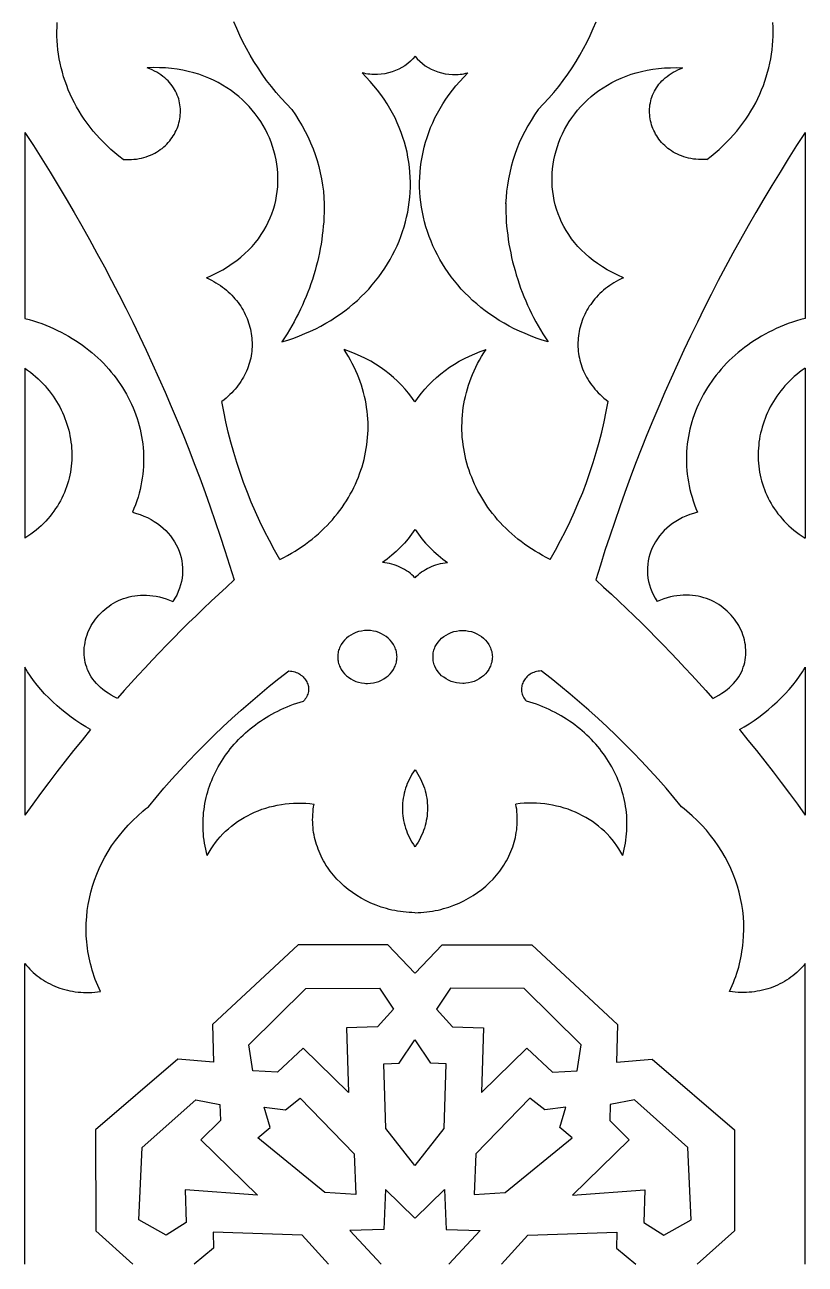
# Model space of a CAD drawing. Extents: x -43 to 42, y -286 to 286.
# Drawn here: x -42.5 to 42.5, y 0 to 134.9 of the extents above; entities that cross this region are included whole.
import ezdxf

# ---------------------------------------------------------------- set-up
doc = ezdxf.new("R2010")
doc.units = 0
doc.layers.add('LAYER_1', color=18, linetype='CONTINUOUS')

msp = doc.modelspace()

# ---------------------------------------------------------------- linework, layer by layer
at = {"layer": 'LAYER_1'}
for points in [[(-31.79, 120.24), (-32.25, 120.6), (-32.7, 120.97), (-33.13, 121.34), (-33.54, 121.73), (-33.94, 122.12), (-34.33, 122.52), (-34.7, 122.93), (-35.05, 123.34), (-35.39, 123.76), (-35.72, 124.19), (-36.02, 124.63), (-36.32, 125.07), (-36.59, 125.51), (-36.86, 125.97), (-37.1, 126.42), (-37.34, 126.88), (-37.55, 127.35), (-37.76, 127.82), (-37.94, 128.29), (-38.11, 128.77), (-38.27, 129.25), (-38.41, 129.73), (-38.54, 130.22), (-38.65, 130.71), (-38.74, 131.2), (-38.82, 131.69), (-38.89, 132.18), (-38.94, 132.68), (-38.98, 133.17), (-39, 133.67), (-39, 134.16), (-38.99, 134.66), (-38.97, 135.15)], [(-13.43, 125.67), (-14.01, 126.28), (-14.58, 126.91), (-15.13, 127.54), (-15.65, 128.19), (-16.16, 128.85), (-16.64, 129.52), (-17.1, 130.2), (-17.55, 130.9), (-17.96, 131.6), (-18.36, 132.31), (-18.74, 133.03), (-19.09, 133.75), (-19.42, 134.49), (-19.73, 135.23)], [(13.42, 125.67), (14.01, 126.28), (14.58, 126.91), (15.12, 127.54), (15.65, 128.19), (16.15, 128.85), (16.64, 129.52), (17.1, 130.2), (17.54, 130.9), (17.96, 131.6), (18.36, 132.31), (18.73, 133.03), (19.08, 133.75), (19.41, 134.49), (19.72, 135.23)], [(31.79, 120.24), (32.25, 120.6), (32.69, 120.97), (33.12, 121.34), (33.54, 121.73), (33.94, 122.12), (34.32, 122.52), (34.69, 122.93), (35.05, 123.34), (35.39, 123.76), (35.71, 124.19), (36.02, 124.63), (36.31, 125.07), (36.59, 125.51), (36.85, 125.97), (37.1, 126.42), (37.33, 126.88), (37.55, 127.35), (37.75, 127.82), (37.94, 128.29), (38.11, 128.77), (38.26, 129.25), (38.4, 129.73), (38.53, 130.22), (38.64, 130.71), (38.74, 131.2), (38.82, 131.69), (38.88, 132.18), (38.93, 132.68), (38.97, 133.17), (38.99, 133.67), (39, 134.16), (38.99, 134.66), (38.96, 135.15)], [(0, 131.48), (-0.25, 131.19), (-0.51, 130.93), (-0.8, 130.68), (-1.11, 130.45), (-1.43, 130.25), (-1.78, 130.07), (-2.13, 129.91), (-2.5, 129.77), (-2.88, 129.66), (-3.28, 129.58), (-3.68, 129.52), (-4.09, 129.49), (-4.5, 129.49), (-4.71, 129.5), (-4.92, 129.52), (-5.13, 129.54), (-5.34, 129.58), (-5.55, 129.62), (-5.76, 129.67)], [(0, 131.48), (0.24, 131.19), (0.51, 130.93), (0.8, 130.68), (1.1, 130.45), (1.43, 130.25), (1.77, 130.07), (2.13, 129.91), (2.5, 129.77), (2.88, 129.66), (3.27, 129.58), (3.67, 129.52), (4.08, 129.49), (4.49, 129.49), (4.7, 129.5), (4.91, 129.52), (5.12, 129.54), (5.33, 129.58), (5.54, 129.62), (5.75, 129.67)], [(-31.79, 120.24), (-31.49, 120.23), (-31.19, 120.23), (-30.89, 120.24), (-30.61, 120.26), (-30.33, 120.29), (-30.06, 120.34), (-29.79, 120.39), (-29.53, 120.46), (-29.28, 120.53), (-29.04, 120.62), (-28.8, 120.71), (-28.57, 120.82), (-28.35, 120.93), (-28.14, 121.05), (-27.93, 121.17), (-27.74, 121.31), (-27.55, 121.45), (-27.37, 121.6), (-27.19, 121.76), (-27.03, 121.92), (-26.87, 122.09), (-26.72, 122.26), (-26.58, 122.44), (-26.45, 122.63), (-26.33, 122.81), (-26.21, 123.01), (-26.11, 123.2), (-26.01, 123.4), (-25.92, 123.61), (-25.84, 123.81), (-25.77, 124.02), (-25.71, 124.24), (-25.66, 124.45), (-25.62, 124.66), (-25.59, 124.88), (-25.57, 125.1), (-25.55, 125.32), (-25.55, 125.53), (-25.56, 125.75), (-25.57, 125.97), (-25.6, 126.19), (-25.64, 126.4), (-25.68, 126.62), (-25.74, 126.83), (-25.81, 127.04), (-25.89, 127.25), (-25.98, 127.45), (-26.07, 127.66), (-26.18, 127.86), (-26.31, 128.05), (-26.44, 128.24), (-26.58, 128.43), (-26.73, 128.61), (-26.9, 128.79), (-27.08, 128.96), (-27.26, 129.13), (-27.46, 129.29), (-27.67, 129.44), (-27.89, 129.59), (-28.13, 129.73), (-28.37, 129.86), (-28.63, 129.99), (-28.9, 130.1), (-29.18, 130.21)], [(-22.71, 107.37), (-22.1, 107.64), (-21.51, 107.93), (-20.95, 108.24), (-20.41, 108.56), (-19.9, 108.9), (-19.42, 109.25), (-18.96, 109.61), (-18.53, 109.99), (-18.12, 110.38), (-17.74, 110.78), (-17.39, 111.2), (-17.06, 111.62), (-16.75, 112.06), (-16.47, 112.5), (-16.21, 112.95), (-15.98, 113.41), (-15.77, 113.87), (-15.58, 114.34), (-15.42, 114.82), (-15.28, 115.3), (-15.17, 115.79), (-15.08, 116.27), (-15.01, 116.76), (-14.96, 117.26), (-14.93, 117.75), (-14.93, 118.24), (-14.95, 118.74), (-14.99, 119.23), (-15.05, 119.72), (-15.14, 120.21), (-15.24, 120.69), (-15.36, 121.17), (-15.51, 121.65), (-15.68, 122.12), (-15.86, 122.58), (-16.07, 123.04), (-16.3, 123.49), (-16.54, 123.94), (-16.81, 124.37), (-17.09, 124.79), (-17.4, 125.21), (-17.72, 125.61), (-18.06, 126), (-18.42, 126.38), (-18.8, 126.74), (-19.2, 127.09), (-19.61, 127.43), (-20.04, 127.75), (-20.49, 128.05), (-20.96, 128.34), (-21.44, 128.61), (-21.94, 128.86), (-22.46, 129.1), (-22.99, 129.31), (-23.54, 129.51), (-24.1, 129.68), (-24.69, 129.83), (-25.28, 129.96), (-25.9, 130.06), (-26.52, 130.14), (-27.17, 130.2), (-27.82, 130.23), (-28.49, 130.24), (-29.18, 130.21)], [(-14.49, 100.39), (-13.85, 100.58), (-13.21, 100.8), (-12.59, 101.03), (-11.99, 101.28), (-11.39, 101.54), (-10.82, 101.81), (-10.25, 102.1), (-9.7, 102.41), (-9.17, 102.73), (-8.65, 103.06), (-8.15, 103.4), (-7.66, 103.76), (-7.18, 104.13), (-6.72, 104.51), (-6.28, 104.9), (-5.85, 105.31), (-5.44, 105.72), (-5.04, 106.14), (-4.66, 106.58), (-4.3, 107.02), (-3.95, 107.47), (-3.61, 107.93), (-3.3, 108.4), (-3, 108.87), (-2.71, 109.36), (-2.44, 109.85), (-2.19, 110.34), (-1.96, 110.85), (-1.74, 111.35), (-1.54, 111.87), (-1.36, 112.39), (-1.19, 112.91), (-1.05, 113.44), (-0.92, 113.97), (-0.8, 114.5), (-0.71, 115.04), (-0.63, 115.58), (-0.57, 116.12), (-0.53, 116.66), (-0.51, 117.21), (-0.51, 117.76), (-0.52, 118.3), (-0.55, 118.85), (-0.6, 119.4), (-0.68, 119.94), (-0.77, 120.49), (-0.87, 121.03), (-1, 121.57), (-1.15, 122.11), (-1.32, 122.65), (-1.5, 123.18), (-1.71, 123.71), (-1.93, 124.24), (-2.18, 124.76), (-2.45, 125.28), (-2.73, 125.79), (-3.04, 126.3), (-3.37, 126.8), (-3.71, 127.3), (-4.08, 127.78), (-4.47, 128.27), (-4.88, 128.74), (-5.31, 129.21), (-5.76, 129.67)], [(14.49, 100.39), (13.84, 100.58), (13.21, 100.8), (12.59, 101.03), (11.98, 101.28), (11.39, 101.54), (10.81, 101.81), (10.25, 102.1), (9.7, 102.41), (9.16, 102.73), (8.65, 103.06), (8.14, 103.4), (7.65, 103.76), (7.18, 104.13), (6.72, 104.51), (6.27, 104.9), (5.85, 105.31), (5.43, 105.72), (5.04, 106.14), (4.65, 106.58), (4.29, 107.02), (3.94, 107.47), (3.61, 107.93), (3.29, 108.4), (2.99, 108.87), (2.71, 109.36), (2.44, 109.85), (2.19, 110.34), (1.95, 110.85), (1.74, 111.35), (1.54, 111.87), (1.35, 112.39), (1.19, 112.91), (1.04, 113.44), (0.91, 113.97), (0.8, 114.5), (0.7, 115.04), (0.63, 115.58), (0.57, 116.12), (0.53, 116.66), (0.5, 117.21), (0.5, 117.76), (0.51, 118.3), (0.55, 118.85), (0.6, 119.4), (0.67, 119.94), (0.76, 120.49), (0.87, 121.03), (1, 121.57), (1.14, 122.11), (1.31, 122.65), (1.5, 123.18), (1.7, 123.71), (1.93, 124.24), (2.17, 124.76), (2.44, 125.28), (2.73, 125.79), (3.03, 126.3), (3.36, 126.8), (3.71, 127.3), (4.07, 127.78), (4.46, 128.27), (4.87, 128.74), (5.3, 129.21), (5.75, 129.67)], [(22.71, 107.37), (22.09, 107.64), (21.5, 107.93), (20.94, 108.24), (20.4, 108.56), (19.89, 108.9), (19.41, 109.25), (18.95, 109.61), (18.52, 109.99), (18.12, 110.38), (17.74, 110.78), (17.38, 111.2), (17.05, 111.62), (16.74, 112.06), (16.46, 112.5), (16.21, 112.95), (15.97, 113.41), (15.76, 113.87), (15.58, 114.34), (15.42, 114.82), (15.28, 115.3), (15.16, 115.79), (15.07, 116.27), (15, 116.76), (14.95, 117.26), (14.93, 117.75), (14.92, 118.24), (14.94, 118.74), (14.98, 119.23), (15.05, 119.72), (15.13, 120.21), (15.23, 120.69), (15.36, 121.17), (15.5, 121.65), (15.67, 122.12), (15.86, 122.58), (16.06, 123.04), (16.29, 123.49), (16.54, 123.94), (16.8, 124.37), (17.09, 124.79), (17.39, 125.21), (17.71, 125.61), (18.06, 126), (18.42, 126.38), (18.79, 126.74), (19.19, 127.09), (19.6, 127.43), (20.03, 127.75), (20.48, 128.05), (20.95, 128.34), (21.43, 128.61), (21.93, 128.86), (22.45, 129.1), (22.98, 129.31), (23.53, 129.51), (24.1, 129.68), (24.68, 129.83), (25.28, 129.96), (25.89, 130.06), (26.52, 130.14), (27.16, 130.2), (27.82, 130.23), (28.49, 130.24), (29.18, 130.21)], [(31.79, 120.24), (31.48, 120.23), (31.18, 120.23), (30.89, 120.24), (30.6, 120.26), (30.32, 120.29), (30.05, 120.34), (29.78, 120.39), (29.53, 120.46), (29.28, 120.53), (29.03, 120.62), (28.8, 120.71), (28.57, 120.82), (28.35, 120.93), (28.13, 121.05), (27.93, 121.17), (27.73, 121.31), (27.54, 121.45), (27.36, 121.6), (27.19, 121.76), (27.02, 121.92), (26.86, 122.09), (26.71, 122.26), (26.57, 122.44), (26.44, 122.63), (26.32, 122.81), (26.2, 123.01), (26.1, 123.2), (26, 123.4), (25.91, 123.61), (25.84, 123.81), (25.77, 124.02), (25.71, 124.24), (25.66, 124.45), (25.61, 124.66), (25.58, 124.88), (25.56, 125.1), (25.55, 125.32), (25.54, 125.53), (25.55, 125.75), (25.57, 125.97), (25.59, 126.19), (25.63, 126.4), (25.68, 126.62), (25.73, 126.83), (25.8, 127.04), (25.88, 127.25), (25.97, 127.45), (26.07, 127.66), (26.18, 127.86), (26.3, 128.05), (26.43, 128.24), (26.57, 128.43), (26.73, 128.61), (26.89, 128.79), (27.07, 128.96), (27.26, 129.13), (27.46, 129.29), (27.67, 129.44), (27.89, 129.59), (28.12, 129.73), (28.37, 129.86), (28.62, 129.99), (28.89, 130.1), (29.18, 130.21)], [(-13.42, 125.67), (-13.02, 125.09), (-12.64, 124.5), (-12.29, 123.9), (-11.96, 123.29), (-11.65, 122.67), (-11.37, 122.04), (-11.11, 121.41), (-10.88, 120.77), (-10.66, 120.12), (-10.48, 119.46), (-10.32, 118.8), (-10.18, 118.13), (-10.07, 117.46), (-9.98, 116.79), (-9.92, 116.11), (-9.88, 115.43)], [(13.41, 125.67), (13.01, 125.09), (12.64, 124.5), (12.28, 123.9), (11.95, 123.29), (11.65, 122.67), (11.36, 122.04), (11.1, 121.41), (10.87, 120.77), (10.66, 120.12), (10.47, 119.46), (10.31, 118.8), (10.17, 118.13), (10.06, 117.46), (9.97, 116.79), (9.91, 116.11), (9.87, 115.43)], [(-42.49, 123.19), (-42.49, 102.93)], [(-42.49, 123.19), (-41.57, 121.75), (-40.65, 120.31), (-39.75, 118.86), (-38.87, 117.41), (-37.99, 115.95), (-37.13, 114.48), (-36.29, 113.01), (-35.45, 111.53), (-34.64, 110.05), (-33.83, 108.56), (-33.04, 107.06), (-32.26, 105.56), (-31.5, 104.05), (-30.75, 102.54), (-30.02, 101.02), (-29.3, 99.5), (-28.59, 97.97), (-27.9, 96.44), (-27.22, 94.9), (-26.55, 93.36), (-25.9, 91.81), (-25.27, 90.25), (-24.65, 88.7), (-24.04, 87.13), (-23.45, 85.57), (-22.87, 83.99), (-22.3, 82.42), (-21.75, 80.84), (-21.22, 79.25), (-20.7, 77.66), (-20.19, 76.07), (-19.7, 74.47)], [(42.49, 123.19), (41.56, 121.75), (40.65, 120.31), (39.75, 118.86), (38.86, 117.41), (37.99, 115.95), (37.13, 114.48), (36.28, 113.01), (35.45, 111.53), (34.63, 110.05), (33.83, 108.56), (33.03, 107.06), (32.26, 105.56), (31.5, 104.05), (30.75, 102.54), (30.01, 101.02), (29.29, 99.5), (28.58, 97.97), (27.89, 96.44), (27.21, 94.9), (26.55, 93.36), (25.9, 91.81), (25.26, 90.25), (24.64, 88.7), (24.03, 87.13), (23.44, 85.57), (22.86, 83.99), (22.3, 82.42), (21.75, 80.84), (21.21, 79.25), (20.69, 77.66), (20.19, 76.07), (19.69, 74.47)], [(42.49, 123.19), (42.49, 102.93)], [(-9.88, 115.44), (-9.89, 114.95), (-9.9, 114.46), (-9.92, 113.96), (-9.95, 113.47), (-9.99, 112.98), (-10.04, 112.49), (-10.1, 112.01), (-10.16, 111.52), (-10.24, 111.03), (-10.33, 110.55), (-10.42, 110.06), (-10.53, 109.58), (-10.64, 109.1), (-10.76, 108.62), (-10.89, 108.14), (-11.03, 107.67), (-11.18, 107.19), (-11.34, 106.72), (-11.51, 106.25), (-11.68, 105.78), (-11.87, 105.32), (-12.06, 104.85), (-12.27, 104.39), (-12.48, 103.94), (-12.7, 103.48), (-12.93, 103.03), (-13.17, 102.58), (-13.41, 102.14), (-13.67, 101.69), (-13.94, 101.25), (-14.21, 100.82), (-14.49, 100.39)], [(9.88, 115.44), (9.88, 114.95), (9.89, 114.46), (9.91, 113.96), (9.94, 113.47), (9.98, 112.98), (10.03, 112.49), (10.09, 112.01), (10.16, 111.52), (10.23, 111.03), (10.32, 110.55), (10.42, 110.06), (10.52, 109.58), (10.63, 109.1), (10.75, 108.62), (10.89, 108.14), (11.03, 107.67), (11.18, 107.19), (11.33, 106.72), (11.5, 106.25), (11.68, 105.78), (11.86, 105.32), (12.06, 104.85), (12.26, 104.39), (12.47, 103.94), (12.69, 103.48), (12.92, 103.03), (13.16, 102.58), (13.41, 102.14), (13.66, 101.69), (13.93, 101.25), (14.2, 100.82), (14.49, 100.39)], [(-22.71, 107.37), (-22.44, 107.24), (-22.18, 107.11), (-21.92, 106.97), (-21.68, 106.83), (-21.44, 106.67), (-21.2, 106.52), (-20.98, 106.35), (-20.76, 106.19), (-20.55, 106.01), (-20.35, 105.84), (-20.15, 105.65), (-19.96, 105.47), (-19.78, 105.27), (-19.61, 105.08), (-19.44, 104.88), (-19.28, 104.68), (-19.13, 104.47), (-18.99, 104.26), (-18.85, 104.04), (-18.73, 103.83), (-18.61, 103.61), (-18.49, 103.38), (-18.39, 103.16), (-18.29, 102.93), (-18.2, 102.7), (-18.12, 102.47), (-18.05, 102.24), (-17.98, 102), (-17.93, 101.76), (-17.88, 101.52), (-17.83, 101.29), (-17.8, 101.04), (-17.77, 100.8), (-17.76, 100.56), (-17.75, 100.32), (-17.74, 100.08), (-17.75, 99.83), (-17.76, 99.59), (-17.79, 99.35), (-17.82, 99.11), (-17.85, 98.87), (-17.9, 98.63), (-17.96, 98.39), (-18.02, 98.15), (-18.09, 97.91), (-18.17, 97.68), (-18.26, 97.44), (-18.35, 97.21), (-18.46, 96.98), (-18.57, 96.76), (-18.69, 96.53), (-18.82, 96.31), (-18.96, 96.09), (-19.1, 95.87), (-19.26, 95.66), (-19.42, 95.45), (-19.59, 95.24), (-19.77, 95.04), (-19.96, 94.84), (-20.16, 94.65), (-20.36, 94.46), (-20.58, 94.27), (-20.8, 94.09), (-21.03, 93.91)], [(22.71, 107.37), (22.44, 107.24), (22.17, 107.11), (21.92, 106.97), (21.67, 106.83), (21.43, 106.67), (21.2, 106.52), (20.97, 106.35), (20.75, 106.19), (20.54, 106.01), (20.34, 105.84), (20.14, 105.65), (19.96, 105.47), (19.77, 105.27), (19.6, 105.08), (19.44, 104.88), (19.28, 104.68), (19.13, 104.47), (18.98, 104.26), (18.85, 104.04), (18.72, 103.83), (18.6, 103.61), (18.49, 103.38), (18.38, 103.16), (18.29, 102.93), (18.2, 102.7), (18.12, 102.47), (18.04, 102.24), (17.98, 102), (17.92, 101.76), (17.87, 101.52), (17.83, 101.29), (17.79, 101.04), (17.77, 100.8), (17.75, 100.56), (17.74, 100.32), (17.74, 100.08), (17.74, 99.83), (17.76, 99.59), (17.78, 99.35), (17.81, 99.11), (17.85, 98.87), (17.9, 98.63), (17.95, 98.39), (18.01, 98.15), (18.08, 97.91), (18.16, 97.68), (18.25, 97.44), (18.35, 97.21), (18.45, 96.98), (18.56, 96.76), (18.68, 96.53), (18.81, 96.31), (18.95, 96.09), (19.1, 95.87), (19.25, 95.66), (19.42, 95.45), (19.59, 95.24), (19.77, 95.04), (19.96, 94.84), (20.15, 94.65), (20.36, 94.46), (20.57, 94.27), (20.8, 94.09), (21.03, 93.91)], [(-42.49, 102.93), (-42.02, 102.81), (-41.56, 102.67), (-41.11, 102.52), (-40.66, 102.37), (-40.22, 102.2), (-39.79, 102.02), (-39.36, 101.84), (-38.94, 101.64), (-38.53, 101.44), (-38.13, 101.22), (-37.73, 101), (-37.35, 100.77), (-36.97, 100.53), (-36.59, 100.29), (-36.23, 100.03), (-35.88, 99.77), (-35.53, 99.5), (-35.19, 99.23), (-34.87, 98.94), (-34.55, 98.65), (-34.23, 98.35), (-33.93, 98.05), (-33.64, 97.74), (-33.36, 97.42), (-33.08, 97.1), (-32.82, 96.77), (-32.56, 96.44), (-32.32, 96.1), (-32.08, 95.75), (-31.85, 95.41), (-31.64, 95.05), (-31.43, 94.69), (-31.23, 94.33), (-31.05, 93.96), (-30.87, 93.59), (-30.71, 93.21), (-30.55, 92.83), (-30.41, 92.45), (-30.28, 92.06), (-30.16, 91.67), (-30.05, 91.28), (-29.95, 90.88), (-29.86, 90.48), (-29.78, 90.08), (-29.71, 89.68), (-29.66, 89.27), (-29.62, 88.86), (-29.59, 88.46), (-29.57, 88.05), (-29.56, 87.63), (-29.57, 87.22), (-29.58, 86.81), (-29.61, 86.39), (-29.66, 85.98), (-29.71, 85.56), (-29.78, 85.14), (-29.86, 84.73), (-29.95, 84.31), (-30.06, 83.9), (-30.17, 83.48), (-30.31, 83.07), (-30.45, 82.65), (-30.61, 82.24), (-30.78, 81.83)], [(42.49, 102.93), (42.02, 102.81), (41.56, 102.67), (41.1, 102.52), (40.65, 102.37), (40.21, 102.2), (39.78, 102.02), (39.35, 101.84), (38.94, 101.64), (38.52, 101.44), (38.12, 101.22), (37.73, 101), (37.34, 100.77), (36.96, 100.53), (36.59, 100.29), (36.23, 100.03), (35.87, 99.77), (35.53, 99.5), (35.19, 99.23), (34.86, 98.94), (34.54, 98.65), (34.23, 98.35), (33.93, 98.05), (33.63, 97.74), (33.35, 97.42), (33.08, 97.1), (32.81, 96.77), (32.55, 96.44), (32.31, 96.1), (32.07, 95.75), (31.85, 95.41), (31.63, 95.05), (31.42, 94.69), (31.23, 94.33), (31.04, 93.96), (30.87, 93.59), (30.7, 93.21), (30.55, 92.83), (30.4, 92.45), (30.27, 92.06), (30.15, 91.67), (30.04, 91.28), (29.94, 90.88), (29.85, 90.48), (29.77, 90.08), (29.71, 89.68), (29.65, 89.27), (29.61, 88.86), (29.58, 88.46), (29.56, 88.05), (29.56, 87.63), (29.56, 87.22), (29.58, 86.81), (29.61, 86.39), (29.65, 85.98), (29.7, 85.56), (29.77, 85.14), (29.85, 84.73), (29.94, 84.31), (30.05, 83.9), (30.17, 83.48), (30.3, 83.07), (30.45, 82.65), (30.6, 82.24), (30.78, 81.83)], [(-14.73, 76.71), (-14.3, 76.92), (-13.88, 77.14), (-13.47, 77.37), (-13.07, 77.61), (-12.68, 77.86), (-12.3, 78.11), (-11.93, 78.37), (-11.57, 78.64), (-11.21, 78.92), (-10.87, 79.2), (-10.53, 79.49), (-10.21, 79.79), (-9.89, 80.09), (-9.58, 80.4), (-9.29, 80.71), (-9, 81.03), (-8.72, 81.36), (-8.45, 81.69), (-8.2, 82.03), (-7.95, 82.37), (-7.71, 82.72), (-7.48, 83.07), (-7.26, 83.43), (-7.06, 83.79), (-6.86, 84.15), (-6.67, 84.52), (-6.5, 84.89), (-6.33, 85.27), (-6.17, 85.65), (-6.03, 86.03), (-5.89, 86.41), (-5.77, 86.8), (-5.65, 87.19), (-5.55, 87.59), (-5.46, 87.98), (-5.38, 88.38), (-5.31, 88.78), (-5.25, 89.18), (-5.2, 89.58), (-5.16, 89.98), (-5.13, 90.39), (-5.12, 90.79), (-5.11, 91.2), (-5.12, 91.61), (-5.14, 92.01), (-5.17, 92.42), (-5.21, 92.83), (-5.27, 93.24), (-5.33, 93.64), (-5.41, 94.05), (-5.5, 94.45), (-5.6, 94.86), (-5.71, 95.26), (-5.83, 95.66), (-5.97, 96.06), (-6.11, 96.46), (-6.27, 96.85), (-6.45, 97.25), (-6.63, 97.64), (-6.83, 98.03), (-7.03, 98.41), (-7.25, 98.8), (-7.49, 99.18), (-7.73, 99.55)], [(-0.01, 93.86), (-0.35, 94.34), (-0.7, 94.8), (-1.08, 95.25), (-1.48, 95.68), (-1.9, 96.1), (-2.34, 96.5), (-2.8, 96.89), (-3.28, 97.26), (-3.78, 97.62), (-4.29, 97.95), (-4.83, 98.27), (-5.38, 98.57), (-5.94, 98.84), (-6.52, 99.1), (-7.12, 99.34), (-7.73, 99.55)], [(0.01, 93.86), (0.34, 94.34), (0.7, 94.8), (1.08, 95.25), (1.48, 95.68), (1.9, 96.1), (2.34, 96.5), (2.8, 96.89), (3.28, 97.26), (3.77, 97.62), (4.29, 97.95), (4.82, 98.27), (5.37, 98.57), (5.94, 98.84), (6.52, 99.1), (7.11, 99.34), (7.73, 99.55)], [(14.72, 76.71), (14.29, 76.92), (13.88, 77.14), (13.47, 77.37), (13.07, 77.61), (12.68, 77.86), (12.3, 78.11), (11.92, 78.37), (11.56, 78.64), (11.21, 78.92), (10.86, 79.2), (10.53, 79.49), (10.2, 79.79), (9.88, 80.09), (9.58, 80.4), (9.28, 80.71), (8.99, 81.03), (8.72, 81.36), (8.45, 81.69), (8.19, 82.03), (7.94, 82.37), (7.7, 82.72), (7.48, 83.07), (7.26, 83.43), (7.05, 83.79), (6.85, 84.15), (6.67, 84.52), (6.49, 84.89), (6.32, 85.27), (6.17, 85.65), (6.02, 86.03), (5.89, 86.41), (5.76, 86.8), (5.65, 87.19), (5.54, 87.59), (5.45, 87.98), (5.37, 88.38), (5.3, 88.78), (5.24, 89.18), (5.19, 89.58), (5.15, 89.98), (5.13, 90.39), (5.11, 90.79), (5.11, 91.2), (5.12, 91.61), (5.13, 92.01), (5.16, 92.42), (5.21, 92.83), (5.26, 93.24), (5.32, 93.64), (5.4, 94.05), (5.49, 94.45), (5.59, 94.86), (5.7, 95.26), (5.82, 95.66), (5.96, 96.06), (6.11, 96.46), (6.27, 96.85), (6.44, 97.25), (6.62, 97.64), (6.82, 98.03), (7.03, 98.41), (7.25, 98.8), (7.48, 99.18), (7.73, 99.55)], [(-42.49, 97.54), (-42.49, 79.03)], [(-42.49, 97.54), (-42.19, 97.32), (-41.89, 97.09), (-41.6, 96.85), (-41.32, 96.61), (-41.05, 96.36), (-40.79, 96.11), (-40.53, 95.85), (-40.29, 95.59), (-40.06, 95.32), (-39.84, 95.04), (-39.62, 94.76), (-39.42, 94.48), (-39.22, 94.19), (-39.04, 93.9), (-38.86, 93.6), (-38.7, 93.3), (-38.54, 92.99), (-38.4, 92.69), (-38.26, 92.38), (-38.13, 92.06), (-38.02, 91.75), (-37.91, 91.43), (-37.81, 91.11), (-37.72, 90.78), (-37.65, 90.46), (-37.58, 90.14), (-37.52, 89.81), (-37.47, 89.48), (-37.43, 89.15), (-37.4, 88.82), (-37.38, 88.5), (-37.38, 88.17), (-37.38, 87.84), (-37.39, 87.51), (-37.41, 87.18), (-37.44, 86.86), (-37.48, 86.53), (-37.54, 86.21), (-37.6, 85.88), (-37.67, 85.56), (-37.75, 85.25), (-37.84, 84.93), (-37.95, 84.62), (-38.06, 84.3), (-38.18, 84), (-38.31, 83.69), (-38.46, 83.39), (-38.61, 83.09), (-38.78, 82.8), (-38.95, 82.51), (-39.14, 82.23), (-39.33, 81.95), (-39.54, 81.67), (-39.75, 81.4), (-39.98, 81.13), (-40.22, 80.87), (-40.46, 80.62), (-40.72, 80.37), (-40.99, 80.13), (-41.27, 79.9), (-41.56, 79.67), (-41.86, 79.45), (-42.17, 79.23), (-42.49, 79.03)], [(42.49, 97.54), (42.18, 97.32), (41.88, 97.09), (41.59, 96.85), (41.31, 96.61), (41.04, 96.36), (40.78, 96.11), (40.53, 95.85), (40.29, 95.59), (40.05, 95.32), (39.83, 95.04), (39.62, 94.76), (39.41, 94.48), (39.22, 94.19), (39.03, 93.9), (38.86, 93.6), (38.69, 93.3), (38.54, 92.99), (38.39, 92.69), (38.25, 92.38), (38.13, 92.06), (38.01, 91.75), (37.9, 91.43), (37.8, 91.11), (37.72, 90.78), (37.64, 90.46), (37.57, 90.14), (37.51, 89.81), (37.46, 89.48), (37.43, 89.15), (37.4, 88.82), (37.38, 88.5), (37.37, 88.17), (37.37, 87.84), (37.38, 87.51), (37.4, 87.18), (37.44, 86.86), (37.48, 86.53), (37.53, 86.21), (37.59, 85.88), (37.66, 85.56), (37.74, 85.25), (37.84, 84.93), (37.94, 84.62), (38.05, 84.3), (38.18, 84), (38.31, 83.69), (38.45, 83.39), (38.61, 83.09), (38.77, 82.8), (38.94, 82.51), (39.13, 82.23), (39.32, 81.95), (39.53, 81.67), (39.75, 81.4), (39.97, 81.13), (40.21, 80.87), (40.46, 80.62), (40.72, 80.37), (40.98, 80.13), (41.26, 79.9), (41.55, 79.67), (41.85, 79.45), (42.16, 79.23), (42.49, 79.03)], [(42.49, 97.54), (42.49, 79.03)], [(-14.73, 76.71), (-15.3, 77.72), (-15.86, 78.75), (-16.39, 79.78), (-16.89, 80.82), (-17.37, 81.87), (-17.83, 82.93), (-18.26, 84), (-18.67, 85.08), (-19.05, 86.16), (-19.41, 87.25), (-19.75, 88.35), (-20.05, 89.45), (-20.34, 90.56), (-20.59, 91.67), (-20.83, 92.79), (-21.03, 93.91)], [(14.72, 76.71), (15.3, 77.72), (15.85, 78.75), (16.38, 79.78), (16.89, 80.82), (17.37, 81.87), (17.82, 82.93), (18.26, 84), (18.66, 85.08), (19.05, 86.16), (19.41, 87.25), (19.74, 88.35), (20.05, 89.45), (20.33, 90.56), (20.59, 91.67), (20.82, 92.79), (21.03, 93.91)], [(-30.78, 81.83), (-30.34, 81.72), (-29.92, 81.58), (-29.52, 81.42), (-29.13, 81.25), (-28.75, 81.05), (-28.4, 80.84), (-28.06, 80.62), (-27.73, 80.37), (-27.43, 80.11), (-27.15, 79.84), (-26.88, 79.55), (-26.63, 79.26), (-26.41, 78.95), (-26.2, 78.63), (-26.01, 78.3), (-25.85, 77.96), (-25.7, 77.62), (-25.58, 77.26), (-25.48, 76.91), (-25.4, 76.54), (-25.35, 76.18), (-25.32, 75.8), (-25.31, 75.43), (-25.33, 75.06), (-25.37, 74.68), (-25.44, 74.31), (-25.53, 73.94), (-25.65, 73.57), (-25.79, 73.2), (-25.96, 72.83), (-26.16, 72.48), (-26.39, 72.12)], [(30.78, 81.83), (30.34, 81.72), (29.92, 81.58), (29.51, 81.42), (29.12, 81.25), (28.75, 81.05), (28.39, 80.84), (28.05, 80.62), (27.73, 80.37), (27.42, 80.11), (27.14, 79.84), (26.87, 79.55), (26.63, 79.26), (26.4, 78.95), (26.19, 78.63), (26.01, 78.3), (25.84, 77.96), (25.7, 77.62), (25.58, 77.26), (25.48, 76.91), (25.4, 76.54), (25.34, 76.18), (25.31, 75.8), (25.31, 75.43), (25.32, 75.06), (25.36, 74.68), (25.43, 74.31), (25.52, 73.94), (25.64, 73.57), (25.79, 73.2), (25.96, 72.83), (26.15, 72.48), (26.38, 72.12)], [(-0.01, 79.96), (-0.37, 79.45), (-0.75, 78.96), (-1.16, 78.49), (-1.59, 78.03), (-2.05, 77.58), (-2.53, 77.16), (-3.03, 76.75), (-3.55, 76.36)], [(0, 79.96), (0.36, 79.45), (0.75, 78.96), (1.15, 78.49), (1.59, 78.03), (2.04, 77.58), (2.52, 77.16), (3.02, 76.75), (3.55, 76.36)], [(-0.01, 74.7), (-0.17, 74.87), (-0.35, 75.03), (-0.53, 75.19), (-0.72, 75.34), (-0.93, 75.48), (-1.13, 75.61), (-1.35, 75.73), (-1.57, 75.84), (-1.8, 75.95), (-2.04, 76.04), (-2.28, 76.12), (-2.52, 76.19), (-2.78, 76.25), (-3.03, 76.3), (-3.29, 76.33), (-3.55, 76.36)], [(0, 74.7), (0.17, 74.87), (0.34, 75.03), (0.53, 75.19), (0.72, 75.34), (0.92, 75.48), (1.13, 75.61), (1.34, 75.73), (1.57, 75.84), (1.8, 75.95), (2.03, 76.04), (2.27, 76.12), (2.52, 76.19), (2.77, 76.25), (3.03, 76.3), (3.29, 76.33), (3.55, 76.36)], [(-19.71, 74.47), (-20.55, 73.7), (-21.38, 72.93), (-22.21, 72.15), (-23.04, 71.37), (-23.85, 70.58), (-24.66, 69.79), (-25.47, 68.99), (-26.27, 68.18), (-27.06, 67.38), (-27.84, 66.56), (-28.62, 65.75), (-29.4, 64.92), (-30.16, 64.1), (-30.92, 63.26), (-31.67, 62.43), (-32.42, 61.59)], [(19.7, 74.47), (20.54, 73.7), (21.38, 72.93), (22.21, 72.15), (23.03, 71.37), (23.85, 70.58), (24.66, 69.79), (25.46, 68.99), (26.26, 68.18), (27.05, 67.38), (27.84, 66.56), (28.62, 65.75), (29.39, 64.92), (30.16, 64.1), (30.91, 63.26), (31.67, 62.43), (32.41, 61.59)], [(-32.42, 61.58), (-32.77, 61.76), (-33.11, 61.94), (-33.42, 62.13), (-33.71, 62.33), (-33.99, 62.54), (-34.24, 62.75), (-34.48, 62.97), (-34.7, 63.2), (-34.91, 63.44), (-35.09, 63.68), (-35.26, 63.93), (-35.41, 64.18), (-35.54, 64.43), (-35.66, 64.69), (-35.76, 64.96), (-35.85, 65.22), (-35.92, 65.49), (-35.97, 65.76), (-36.01, 66.04), (-36.03, 66.31), (-36.04, 66.58), (-36.04, 66.86), (-36.02, 67.13), (-35.98, 67.4), (-35.94, 67.67), (-35.88, 67.94), (-35.81, 68.21), (-35.72, 68.48), (-35.62, 68.74), (-35.51, 68.99), (-35.39, 69.25), (-35.26, 69.5), (-35.11, 69.74), (-34.96, 69.98), (-34.79, 70.21), (-34.61, 70.43), (-34.42, 70.65), (-34.22, 70.86), (-34.01, 71.07), (-33.8, 71.26), (-33.57, 71.44), (-33.33, 71.62), (-33.09, 71.79), (-32.84, 71.94), (-32.57, 72.08), (-32.3, 72.22), (-32.03, 72.34), (-31.74, 72.45), (-31.45, 72.54), (-31.15, 72.63), (-30.84, 72.69), (-30.53, 72.75), (-30.21, 72.79), (-29.89, 72.81), (-29.56, 72.82), (-29.23, 72.82), (-28.89, 72.79), (-28.54, 72.75), (-28.19, 72.69), (-27.84, 72.62), (-27.48, 72.52), (-27.12, 72.41), (-26.75, 72.28), (-26.39, 72.12)], [(32.42, 61.58), (32.77, 61.76), (33.1, 61.94), (33.41, 62.13), (33.71, 62.33), (33.98, 62.54), (34.24, 62.75), (34.48, 62.97), (34.7, 63.2), (34.9, 63.44), (35.08, 63.68), (35.25, 63.93), (35.4, 64.18), (35.54, 64.43), (35.65, 64.69), (35.75, 64.96), (35.84, 65.22), (35.91, 65.49), (35.96, 65.76), (36, 66.04), (36.03, 66.31), (36.04, 66.58), (36.03, 66.86), (36.01, 67.13), (35.98, 67.4), (35.93, 67.67), (35.87, 67.94), (35.8, 68.21), (35.71, 68.48), (35.62, 68.74), (35.51, 68.99), (35.38, 69.25), (35.25, 69.5), (35.11, 69.74), (34.95, 69.98), (34.78, 70.21), (34.6, 70.43), (34.42, 70.65), (34.22, 70.86), (34.01, 71.07), (33.79, 71.26), (33.56, 71.44), (33.33, 71.62), (33.08, 71.79), (32.83, 71.94), (32.57, 72.08), (32.3, 72.22), (32.02, 72.34), (31.74, 72.45), (31.44, 72.54), (31.14, 72.63), (30.84, 72.69), (30.53, 72.75), (30.21, 72.79), (29.88, 72.81), (29.55, 72.82), (29.22, 72.82), (28.88, 72.79), (28.53, 72.75), (28.19, 72.69), (27.83, 72.62), (27.47, 72.52), (27.11, 72.41), (26.75, 72.28), (26.38, 72.12)], [(-35.33, 58.18), (-35.87, 58.49), (-36.4, 58.82), (-36.93, 59.18), (-37.45, 59.55), (-37.96, 59.94), (-38.46, 60.34), (-38.96, 60.76), (-39.43, 61.19), (-39.9, 61.64), (-40.34, 62.09), (-40.76, 62.56), (-41.16, 63.03), (-41.54, 63.51), (-41.89, 63.99), (-42.21, 64.48), (-42.5, 64.97)], [(-42.49, 64.97), (-42.49, 48.86)], [(35.33, 58.18), (35.86, 58.49), (36.39, 58.82), (36.92, 59.18), (37.44, 59.55), (37.95, 59.94), (38.46, 60.34), (38.95, 60.76), (39.43, 61.19), (39.89, 61.64), (40.33, 62.09), (40.76, 62.56), (41.16, 63.03), (41.53, 63.51), (41.88, 63.99), (42.2, 64.48), (42.49, 64.97)], [(42.49, 64.97), (42.49, 48.86)], [(-29.04, 49.77), (-28.2, 50.79), (-27.34, 51.79), (-26.47, 52.78), (-25.59, 53.76), (-24.68, 54.73), (-23.76, 55.69), (-22.83, 56.63), (-21.88, 57.57), (-20.92, 58.49), (-19.94, 59.39), (-18.94, 60.29), (-17.93, 61.17), (-16.91, 62.04), (-15.87, 62.89), (-14.82, 63.73), (-13.75, 64.56)], [(-13.75, 64.56), (-13.58, 64.55), (-13.41, 64.53), (-13.25, 64.5), (-13.09, 64.46), (-12.94, 64.41), (-12.8, 64.35), (-12.67, 64.28), (-12.54, 64.2), (-12.42, 64.12), (-12.3, 64.03), (-12.2, 63.93), (-12.1, 63.83), (-12.01, 63.72), (-11.92, 63.61), (-11.85, 63.49), (-11.79, 63.37), (-11.73, 63.25), (-11.69, 63.12), (-11.65, 62.99), (-11.62, 62.86), (-11.61, 62.72), (-11.6, 62.59), (-11.6, 62.45), (-11.62, 62.32), (-11.64, 62.18), (-11.68, 62.05), (-11.73, 61.91), (-11.79, 61.78), (-11.86, 61.65), (-11.95, 61.53), (-12.04, 61.4), (-12.15, 61.28)], [(13.74, 64.56), (13.57, 64.55), (13.4, 64.53), (13.24, 64.5), (13.09, 64.46), (12.94, 64.41), (12.79, 64.35), (12.66, 64.28), (12.53, 64.2), (12.41, 64.12), (12.3, 64.03), (12.19, 63.93), (12.09, 63.83), (12, 63.72), (11.92, 63.61), (11.85, 63.49), (11.78, 63.37), (11.73, 63.25), (11.68, 63.12), (11.64, 62.99), (11.62, 62.86), (11.6, 62.72), (11.59, 62.59), (11.6, 62.45), (11.61, 62.32), (11.64, 62.18), (11.68, 62.05), (11.72, 61.91), (11.78, 61.78), (11.86, 61.65), (11.94, 61.53), (12.04, 61.4), (12.15, 61.28)], [(29.03, 49.77), (28.19, 50.79), (27.34, 51.79), (26.47, 52.78), (25.58, 53.76), (24.68, 54.73), (23.76, 55.69), (22.82, 56.63), (21.88, 57.57), (20.91, 58.49), (19.93, 59.39), (18.94, 60.29), (17.93, 61.17), (16.9, 62.04), (15.86, 62.89), (14.81, 63.73), (13.74, 64.56)], [(-22.63, 44.47), (-22.72, 44.81), (-22.8, 45.15), (-22.87, 45.48), (-22.93, 45.82), (-22.98, 46.16), (-23.02, 46.49), (-23.05, 46.83), (-23.07, 47.16), (-23.09, 47.5), (-23.09, 47.83), (-23.09, 48.16), (-23.07, 48.49), (-23.05, 48.82), (-23.02, 49.15), (-22.98, 49.48), (-22.94, 49.81), (-22.88, 50.13), (-22.82, 50.45), (-22.74, 50.77), (-22.66, 51.09), (-22.58, 51.41), (-22.48, 51.72), (-22.37, 52.03), (-22.26, 52.34), (-22.14, 52.65), (-22.01, 52.95), (-21.88, 53.25), (-21.74, 53.55), (-21.59, 53.84), (-21.43, 54.14), (-21.26, 54.42), (-21.09, 54.71), (-20.91, 54.99), (-20.72, 55.27), (-20.53, 55.54), (-20.33, 55.81), (-20.12, 56.08), (-19.9, 56.34), (-19.68, 56.59), (-19.45, 56.85), (-19.22, 57.1), (-18.98, 57.34), (-18.73, 57.58), (-18.47, 57.81), (-18.21, 58.04), (-17.95, 58.26), (-17.67, 58.48), (-17.39, 58.7), (-17.11, 58.9), (-16.82, 59.11), (-16.52, 59.3), (-16.22, 59.49), (-15.91, 59.68), (-15.59, 59.86), (-15.27, 60.03), (-14.95, 60.2), (-14.62, 60.35), (-14.28, 60.51), (-13.94, 60.65), (-13.59, 60.79), (-13.24, 60.93), (-12.88, 61.05), (-12.52, 61.17), (-12.15, 61.28)], [(22.63, 44.47), (22.71, 44.81), (22.79, 45.15), (22.86, 45.48), (22.92, 45.82), (22.97, 46.16), (23.01, 46.49), (23.04, 46.83), (23.07, 47.16), (23.08, 47.5), (23.08, 47.83), (23.08, 48.16), (23.07, 48.49), (23.05, 48.82), (23.02, 49.15), (22.98, 49.48), (22.93, 49.81), (22.87, 50.13), (22.81, 50.45), (22.74, 50.77), (22.66, 51.09), (22.57, 51.41), (22.47, 51.72), (22.37, 52.03), (22.26, 52.34), (22.14, 52.65), (22.01, 52.95), (21.87, 53.25), (21.73, 53.55), (21.58, 53.84), (21.42, 54.14), (21.26, 54.42), (21.08, 54.71), (20.9, 54.99), (20.72, 55.27), (20.52, 55.54), (20.32, 55.81), (20.11, 56.08), (19.9, 56.34), (19.68, 56.59), (19.45, 56.85), (19.21, 57.1), (18.97, 57.34), (18.72, 57.58), (18.47, 57.81), (18.21, 58.04), (17.94, 58.26), (17.67, 58.48), (17.39, 58.7), (17.1, 58.9), (16.81, 59.11), (16.51, 59.3), (16.21, 59.49), (15.9, 59.68), (15.59, 59.86), (15.27, 60.03), (14.94, 60.2), (14.61, 60.35), (14.27, 60.51), (13.93, 60.65), (13.59, 60.79), (13.23, 60.93), (12.88, 61.05), (12.51, 61.17), (12.15, 61.28)], [(-35.33, 58.18), (-36.27, 57.04), (-37.2, 55.9), (-38.11, 54.74), (-39.01, 53.58), (-39.9, 52.41), (-40.78, 51.23), (-41.64, 50.05), (-42.5, 48.86)], [(35.33, 58.18), (36.26, 57.04), (37.19, 55.9), (38.1, 54.74), (39, 53.58), (39.89, 52.41), (40.77, 51.23), (41.64, 50.05), (42.49, 48.86)], [(-0.01, 53.81), (-0.18, 53.57), (-0.33, 53.33), (-0.47, 53.08), (-0.6, 52.83), (-0.72, 52.57), (-0.84, 52.31), (-0.94, 52.05), (-1.03, 51.79), (-1.11, 51.53), (-1.17, 51.26), (-1.23, 50.99), (-1.28, 50.72), (-1.32, 50.45), (-1.35, 50.18), (-1.36, 49.9), (-1.37, 49.63), (-1.36, 49.36), (-1.35, 49.08), (-1.32, 48.81), (-1.28, 48.54), (-1.24, 48.27), (-1.18, 48), (-1.11, 47.73), (-1.03, 47.46), (-0.94, 47.2), (-0.84, 46.94), (-0.73, 46.68), (-0.61, 46.42), (-0.48, 46.17), (-0.33, 45.92), (-0.18, 45.67), (-0.02, 45.43)], [(0.01, 53.81), (0.17, 53.57), (0.32, 53.33), (0.46, 53.08), (0.6, 52.83), (0.72, 52.57), (0.83, 52.31), (0.93, 52.05), (1.02, 51.79), (1.1, 51.53), (1.17, 51.26), (1.23, 50.99), (1.27, 50.72), (1.31, 50.45), (1.34, 50.18), (1.36, 49.9), (1.36, 49.63), (1.36, 49.36), (1.34, 49.08), (1.31, 48.81), (1.28, 48.54), (1.23, 48.27), (1.17, 48), (1.1, 47.73), (1.03, 47.46), (0.94, 47.2), (0.84, 46.94), (0.72, 46.68), (0.6, 46.42), (0.47, 46.17), (0.33, 45.92), (0.17, 45.67), (0.01, 45.43)], [(-22.63, 44.47), (-22.43, 44.84), (-22.22, 45.2), (-21.99, 45.54), (-21.74, 45.88), (-21.48, 46.2), (-21.21, 46.52), (-20.93, 46.82), (-20.63, 47.11), (-20.32, 47.39), (-20, 47.66), (-19.67, 47.92), (-19.33, 48.16), (-18.97, 48.39), (-18.61, 48.61), (-18.24, 48.81), (-17.86, 49.01), (-17.47, 49.18), (-17.08, 49.35), (-16.67, 49.5), (-16.26, 49.64), (-15.85, 49.76), (-15.42, 49.86), (-15, 49.96), (-14.56, 50.03), (-14.13, 50.09), (-13.69, 50.14), (-13.24, 50.17), (-12.8, 50.18), (-12.35, 50.18), (-11.9, 50.16), (-11.44, 50.13), (-10.99, 50.08)], [(-0.01, 38.25), (-0.33, 38.26), (-0.65, 38.28), (-0.97, 38.3), (-1.28, 38.33), (-1.6, 38.38), (-1.9, 38.42), (-2.21, 38.48), (-2.51, 38.54), (-2.81, 38.61), (-3.11, 38.69), (-3.69, 38.86), (-4.25, 39.06), (-4.8, 39.29), (-5.33, 39.54), (-5.85, 39.82), (-6.34, 40.11), (-6.82, 40.43), (-7.28, 40.77), (-7.71, 41.14), (-8.13, 41.52), (-8.52, 41.91), (-8.89, 42.33), (-9.23, 42.76), (-9.55, 43.21), (-9.7, 43.44), (-9.84, 43.68), (-9.98, 43.91), (-10.11, 44.15), (-10.23, 44.4), (-10.34, 44.65), (-10.45, 44.9), (-10.55, 45.15), (-10.64, 45.4), (-10.73, 45.66), (-10.81, 45.92), (-10.88, 46.19), (-10.94, 46.45), (-10.99, 46.72), (-11.04, 46.99), (-11.08, 47.26), (-11.11, 47.54), (-11.13, 47.81), (-11.14, 48.09), (-11.15, 48.37), (-11.14, 48.65), (-11.13, 48.94), (-11.11, 49.22), (-11.08, 49.5), (-11.04, 49.79), (-10.99, 50.08)], [(0.01, 38.25), (0.33, 38.26), (0.65, 38.28), (0.96, 38.3), (1.28, 38.33), (1.59, 38.38), (1.9, 38.42), (2.2, 38.48), (2.51, 38.54), (2.8, 38.61), (3.1, 38.69), (3.68, 38.86), (4.24, 39.06), (4.79, 39.29), (5.33, 39.54), (5.84, 39.82), (6.34, 40.11), (6.81, 40.43), (7.27, 40.77), (7.71, 41.14), (8.12, 41.52), (8.51, 41.91), (8.88, 42.33), (9.22, 42.76), (9.54, 43.21), (9.69, 43.44), (9.83, 43.68), (9.97, 43.91), (10.1, 44.15), (10.22, 44.4), (10.34, 44.65), (10.44, 44.9), (10.54, 45.15), (10.64, 45.4), (10.72, 45.66), (10.8, 45.92), (10.87, 46.19), (10.93, 46.45), (10.99, 46.72), (11.03, 46.99), (11.07, 47.26), (11.1, 47.54), (11.12, 47.81), (11.14, 48.09), (11.14, 48.37), (11.14, 48.65), (11.12, 48.94), (11.1, 49.22), (11.07, 49.5), (11.03, 49.79), (10.98, 50.08)], [(22.63, 44.47), (22.43, 44.84), (22.21, 45.2), (21.98, 45.54), (21.74, 45.88), (21.48, 46.2), (21.21, 46.52), (20.92, 46.82), (20.62, 47.11), (20.31, 47.39), (19.99, 47.66), (19.66, 47.92), (19.32, 48.16), (18.97, 48.39), (18.6, 48.61), (18.23, 48.81), (17.85, 49.01), (17.47, 49.18), (17.07, 49.35), (16.67, 49.5), (16.26, 49.64), (15.84, 49.76), (15.42, 49.86), (14.99, 49.96), (14.56, 50.03), (14.12, 50.09), (13.68, 50.14), (13.24, 50.17), (12.79, 50.18), (12.34, 50.18), (11.89, 50.16), (11.44, 50.13), (10.98, 50.08)], [(-34.26, 29.66), (-34.41, 29.99), (-34.55, 30.32), (-34.69, 30.66), (-34.82, 30.99), (-34.94, 31.32), (-35.05, 31.66), (-35.16, 32), (-35.25, 32.33), (-35.34, 32.67), (-35.42, 33.01), (-35.5, 33.35), (-35.56, 33.69), (-35.62, 34.03), (-35.67, 34.38), (-35.71, 34.72), (-35.75, 35.06), (-35.8, 35.74), (-35.82, 36.43), (-35.81, 37.11), (-35.76, 37.79), (-35.69, 38.47), (-35.59, 39.14), (-35.47, 39.81), (-35.31, 40.47), (-35.12, 41.13), (-34.91, 41.78), (-34.67, 42.43), (-34.39, 43.06), (-34.1, 43.69), (-33.77, 44.31), (-33.42, 44.91), (-33.04, 45.51), (-32.63, 46.09), (-32.19, 46.66), (-31.73, 47.22), (-31.25, 47.76), (-30.73, 48.29), (-30.19, 48.8), (-29.63, 49.29), (-29.34, 49.54), (-29.04, 49.77)], [(34.25, 29.66), (34.4, 29.99), (34.55, 30.32), (34.68, 30.66), (34.81, 30.99), (34.93, 31.32), (35.04, 31.66), (35.15, 32), (35.25, 32.33), (35.33, 32.67), (35.42, 33.01), (35.49, 33.35), (35.56, 33.69), (35.61, 34.03), (35.66, 34.38), (35.71, 34.72), (35.74, 35.06), (35.79, 35.74), (35.81, 36.43), (35.8, 37.11), (35.76, 37.79), (35.69, 38.47), (35.59, 39.14), (35.46, 39.81), (35.3, 40.47), (35.12, 41.13), (34.9, 41.78), (34.66, 42.43), (34.39, 43.06), (34.09, 43.69), (33.76, 44.31), (33.41, 44.91), (33.03, 45.51), (32.62, 46.09), (32.19, 46.66), (31.73, 47.22), (31.24, 47.76), (30.73, 48.29), (30.19, 48.8), (29.62, 49.29), (29.33, 49.54), (29.03, 49.77)], [(-0.01, 31.65), (-2.95, 34.76), (-12.73, 34.76), (-22.06, 26.07), (-21.94, 21.96), (-25.83, 22.31), (-34.79, 14.6), (-34.78, 3.6), (-30.74, -0.01), (-30.74, -0.02)], [(0, 31.65), (2.94, 34.76), (12.72, 34.76), (22.05, 26.07), (21.93, 21.96), (25.82, 22.31), (34.78, 14.6), (34.78, 3.6), (30.73, -0.01), (30.73, -0.02)], [(-42.5, 32.72), (-42.33, 32.51), (-42.15, 32.31), (-41.97, 32.11), (-41.78, 31.92), (-41.58, 31.73), (-41.37, 31.55), (-41.15, 31.38), (-40.93, 31.22), (-40.71, 31.06), (-40.48, 30.9), (-40.24, 30.76), (-39.99, 30.62), (-39.74, 30.49), (-39.49, 30.37), (-39.23, 30.26), (-38.96, 30.15), (-38.69, 30.05), (-38.42, 29.96), (-38.14, 29.88), (-37.86, 29.81), (-37.58, 29.74), (-37.29, 29.69), (-37, 29.64), (-36.7, 29.6), (-36.4, 29.58), (-36.1, 29.56), (-35.8, 29.55), (-35.49, 29.55), (-35.19, 29.57), (-34.88, 29.59), (-34.57, 29.62), (-34.26, 29.66)], [(-42.49, -0.02), (-42.49, 32.72)], [(42.5, 32.72), (42.33, 32.51), (42.15, 32.31), (41.96, 32.11), (41.77, 31.92), (41.57, 31.73), (41.36, 31.55), (41.15, 31.38), (40.93, 31.22), (40.7, 31.06), (40.47, 30.9), (40.23, 30.76), (39.99, 30.62), (39.74, 30.49), (39.48, 30.37), (39.22, 30.26), (38.96, 30.15), (38.69, 30.05), (38.41, 29.96), (38.14, 29.88), (37.86, 29.81), (37.57, 29.74), (37.28, 29.69), (36.99, 29.64), (36.69, 29.6), (36.4, 29.58), (36.1, 29.56), (35.79, 29.55), (35.49, 29.55), (35.18, 29.57), (34.87, 29.59), (34.56, 29.62), (34.25, 29.66)], [(42.49, -0.02), (42.49, 32.72)], [(-0.01, 10.74), (-3.19, 14.74), (-3.41, 21.81), (-1.72, 21.86), (-0.01, 24.42)], [(0, 10.74), (3.19, 14.74), (3.4, 21.81), (1.71, 21.86), (0, 24.42)], [(-0.01, 5.01), (-3.23, 8.12), (-3.41, 3.77), (-7.1, 3.65), (-3.68, -0.02)], [(0, 5.01), (3.22, 8.12), (3.4, 3.77), (7.09, 3.65), (3.68, -0.02)], [(-9.44, -0.02), (-9.44, -0.01), (-12.29, 3.13), (-21.99, 3.48), (-21.94, 1.72), (-24.06, -0.01), (-24.06, -0.02)], [(9.43, -0.02), (9.43, -0.01), (12.29, 3.13), (21.99, 3.48), (21.93, 1.72), (24.06, -0.01), (24.05, -0.02)]]:
    msp.add_lwpolyline(points, dxfattribs=at)
for points in [[(-8.42, 66.09), (-8.42, 65.94), (-8.41, 65.79), (-8.38, 65.65), (-8.36, 65.51), (-8.32, 65.37), (-8.28, 65.23), (-8.23, 65.1), (-8.17, 64.97), (-8.03, 64.71), (-7.87, 64.48), (-7.68, 64.26), (-7.48, 64.05), (-7.25, 63.87), (-7, 63.7), (-6.73, 63.56), (-6.45, 63.43), (-6.15, 63.34), (-5.84, 63.27), (-5.52, 63.22), (-5.36, 63.21), (-5.19, 63.21), (-4.86, 63.22), (-4.54, 63.27), (-4.23, 63.34), (-3.93, 63.43), (-3.65, 63.56), (-3.39, 63.7), (-3.14, 63.87), (-2.91, 64.05), (-2.7, 64.26), (-2.51, 64.48), (-2.35, 64.71), (-2.22, 64.97), (-2.16, 65.1), (-2.11, 65.23), (-2.06, 65.37), (-2.03, 65.51), (-2, 65.65), (-1.98, 65.79), (-1.97, 65.94), (-1.96, 66.09), (-1.97, 66.24), (-1.98, 66.38), (-2, 66.53), (-2.03, 66.67), (-2.06, 66.81), (-2.11, 66.94), (-2.16, 67.08), (-2.22, 67.21), (-2.35, 67.46), (-2.51, 67.7), (-2.7, 67.92), (-2.91, 68.12), (-3.14, 68.31), (-3.39, 68.47), (-3.65, 68.62), (-3.93, 68.74), (-4.23, 68.84), (-4.54, 68.91), (-4.86, 68.95), (-5.03, 68.96), (-5.19, 68.97), (-5.52, 68.95), (-5.84, 68.91), (-6.15, 68.84), (-6.45, 68.74), (-6.73, 68.62), (-7, 68.47), (-7.25, 68.31), (-7.48, 68.12), (-7.68, 67.92), (-7.87, 67.7), (-8.03, 67.46), (-8.17, 67.21), (-8.23, 67.08), (-8.28, 66.94), (-8.32, 66.81), (-8.36, 66.67), (-8.38, 66.53), (-8.41, 66.38), (-8.42, 66.24)], [(8.42, 66.09), (8.41, 65.94), (8.4, 65.79), (8.38, 65.65), (8.35, 65.51), (8.31, 65.37), (8.27, 65.23), (8.22, 65.1), (8.16, 64.97), (8.03, 64.71), (7.86, 64.48), (7.68, 64.26), (7.47, 64.05), (7.24, 63.87), (6.99, 63.7), (6.73, 63.56), (6.44, 63.43), (6.15, 63.34), (5.84, 63.27), (5.52, 63.22), (5.35, 63.21), (5.19, 63.21), (4.86, 63.22), (4.53, 63.27), (4.23, 63.34), (3.93, 63.43), (3.65, 63.56), (3.38, 63.7), (3.13, 63.87), (2.9, 64.05), (2.69, 64.26), (2.51, 64.48), (2.35, 64.71), (2.21, 64.97), (2.15, 65.1), (2.1, 65.23), (2.06, 65.37), (2.02, 65.51), (1.99, 65.65), (1.97, 65.79), (1.96, 65.94), (1.96, 66.09), (1.96, 66.24), (1.97, 66.38), (1.99, 66.53), (2.02, 66.67), (2.06, 66.81), (2.1, 66.94), (2.15, 67.08), (2.21, 67.21), (2.35, 67.46), (2.51, 67.7), (2.69, 67.92), (2.9, 68.12), (3.13, 68.31), (3.38, 68.47), (3.65, 68.62), (3.93, 68.74), (4.23, 68.84), (4.53, 68.91), (4.86, 68.95), (5.02, 68.96), (5.19, 68.97), (5.52, 68.95), (5.84, 68.91), (6.15, 68.84), (6.44, 68.74), (6.73, 68.62), (6.99, 68.47), (7.24, 68.31), (7.47, 68.12), (7.68, 67.92), (7.86, 67.7), (8.03, 67.46), (8.16, 67.21), (8.22, 67.08), (8.27, 66.94), (8.31, 66.81), (8.35, 66.67), (8.38, 66.53), (8.4, 66.38), (8.41, 66.24)], [(-3.88, 30.02), (-2.35, 27.76), (-4.08, 25.83), (-7.47, 25.72), (-7.25, 18.66), (-12.19, 23.49), (-14.97, 20.88), (-17.66, 21.04), (-18.1, 23.87), (-11.89, 30.01)], [(3.87, 30.02), (2.34, 27.76), (4.08, 25.83), (7.46, 25.72), (7.25, 18.66), (12.18, 23.49), (14.97, 20.88), (17.66, 21.04), (18.1, 23.87), (11.89, 30.01)], [(-23.89, 17.87), (-21.26, 17.38), (-21.2, 15.61), (-23.32, 13.54), (-17.15, 7.5), (-25.05, 8.08), (-24.94, 4.54), (-27.1, 3.15), (-30.08, 4.82), (-29.72, 12.68)], [(-16.44, 17.08), (-14.12, 16.79), (-12.5, 18.07), (-6.64, 12.01), (-6.44, 7.57), (-9.84, 7.79), (-17.12, 13.73), (-15.78, 14.87)], [(16.44, 17.08), (14.12, 16.79), (12.49, 18.07), (6.63, 12.01), (6.44, 7.57), (9.83, 7.79), (17.11, 13.73), (15.78, 14.87)], [(23.89, 17.87), (21.25, 17.38), (21.2, 15.61), (23.31, 13.54), (17.14, 7.5), (25.04, 8.08), (24.93, 4.54), (27.09, 3.15), (30.07, 4.82), (29.71, 12.68)]]:
    msp.add_lwpolyline(points, close=True, dxfattribs=at)

doc.saveas('drawing.dxf')
